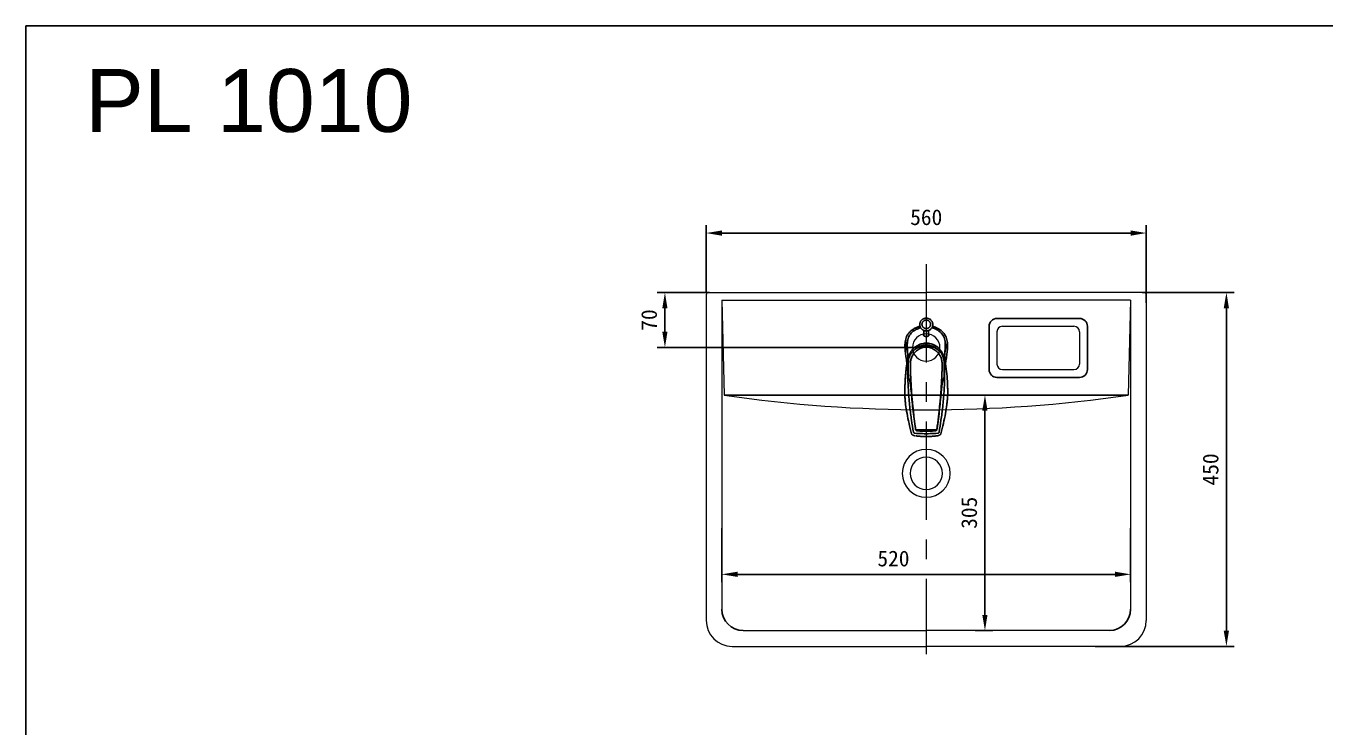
# Model space of a CAD drawing. Extents: x 3450 to 6550, y -27 to 2100.
# Drawn here: x 3450 to 5103, y 1209 to 2100 of the extents above; entities that cross this region are included whole.
import ezdxf

# ---------------------------------------------------------------- set-up
doc = ezdxf.new("R2010")
doc.units = 0
doc.header["$LTSCALE"] = 50
doc.header["$MEASUREMENT"] = 0
doc.linetypes.add('CENTER', pattern=[2, 1.25, -0.25, 0.25, -0.25])
doc.layers.get('0').update_dxf_attribs({"linetype": 'CONTINUOUS'})
doc.layers.get('DEFPOINTS').update_dxf_attribs({"linetype": 'CONTINUOUS'})
for name, color, linetype in [('3', 3, 'CONTINUOUS'), ('5', 5, 'CONTINUOUS'), ('7', 7, 'CONTINUOUS')]:
    doc.layers.add(name, color=color, linetype=linetype)
doc.styles.add('GHS', font='romans', dxfattribs={"bigfont": 'ghs'})
doc.dimstyles.get("Standard").update_dxf_attribs({"dimtxt": 2.5, "dimasz": 2, "dimexe": 2, "dimexo": 1, "dimgap": 1.5, "dimtad": 1, "dimdec": 0, "dimlfac": 10, "dimrnd": 0.5, "dimzin": 0, "dimdsep": 46, "dimtxsty": 'Standard', "dimcen": 0, "dimclrt": 2, "dimadec": 0, "dimazin": 0, "dimtfac": 1, "dimtdec": 0, "dimtmove": 0, "dimatfit": 3, "dimfxl": 0, "dimtolj": 1, "dimtzin": 0, "dimarcsym": 0})

# ---------------------------------------------------------------- blocks, each defined once
blk = doc.blocks.new('*D52')
at = {"color": 3, "lineweight": -2}
for p, q in [((4315.5, 1760.2), (4315.5, 1846.7)), ((4335.5, 1836.7), (4855.5, 1836.7)), ((4875.5, 1748.1), (4875.5, 1846.7))]:
    blk.add_line(p, q, dxfattribs=at)
at = {"color": 3}
for points in [[(4335.5, 1840), (4335.5, 1833.3), (4315.5, 1836.7)], [(4855.5, 1840), (4855.5, 1833.3), (4875.5, 1836.7)]]:
    blk.add_solid(points, dxfattribs=at)
at = {"layer": 'DEFPOINTS', "color": 0}
for p in [(4875.5, 1836.7), (4315.5, 1752.2), (4875.5, 1740.1)]:
    blk.add_point(p, dxfattribs=at)
at = {"color": 2, "insert": (4595.5, 1856.7), "char_height": 20, "attachment_point": 5}
blk.add_mtext('\\A1;560', dxfattribs=at)
blk = doc.blocks.new('*D53')
at = {"color": 3, "lineweight": -2}
for p, q in [((4870.3, 1761.1), (4987.4, 1761.1)), ((4977.4, 1741.1), (4977.4, 1331.1)), ((4810.6, 1311.1), (4987.4, 1311.1))]:
    blk.add_line(p, q, dxfattribs=at)
at = {"color": 3}
for points in [[(4974, 1741.1), (4980.7, 1741.1), (4977.4, 1761.1)], [(4974, 1331.1), (4980.7, 1331.1), (4977.4, 1311.1)]]:
    blk.add_solid(points, dxfattribs=at)
at = {"layer": 'DEFPOINTS', "color": 0}
for p in [(4862.3, 1761.1), (4802.6, 1311.1), (4977.4, 1311.1)]:
    blk.add_point(p, dxfattribs=at)
at = {"color": 2, "insert": (4957.4, 1536.1), "char_height": 20, "attachment_point": 5, "rotation": 90}
blk.add_mtext('\\A1;450', dxfattribs=at)
blk = doc.blocks.new('*D54')
at = {"color": 3, "lineweight": -2}
for p, q in [((4319.9, 1761.1), (4253, 1761.1)), ((4263, 1741.1), (4263, 1711.1)), ((4587.5, 1691.1), (4253, 1691.1))]:
    blk.add_line(p, q, dxfattribs=at)
at = {"color": 3}
for points in [[(4259.7, 1741.1), (4266.3, 1741.1), (4263, 1761.1)], [(4259.7, 1711.1), (4266.3, 1711.1), (4263, 1691.1)]]:
    blk.add_solid(points, dxfattribs=at)
at = {"layer": 'DEFPOINTS', "color": 0}
for p in [(4327.9, 1761.1), (4263, 1691.1), (4595.5, 1691.1)]:
    blk.add_point(p, dxfattribs=at)
at = {"color": 2, "insert": (4243, 1726.1), "char_height": 20, "attachment_point": 5, "rotation": 90}
blk.add_mtext('\\A1;70', dxfattribs=at)
blk = doc.blocks.new('*D55')
at = {"color": 3, "lineweight": -2}
for p, q in [((4675.9, 1630.7), (4680.2, 1630.7)), ((4670.2, 1610.7), (4670.2, 1351.2)), ((4657.9, 1331.2), (4680.2, 1331.2))]:
    blk.add_line(p, q, dxfattribs=at)
at = {"color": 3}
for points in [[(4666.8, 1610.7), (4673.5, 1610.7), (4670.2, 1630.7)], [(4666.8, 1351.2), (4673.5, 1351.2), (4670.2, 1331.2)]]:
    blk.add_solid(points, dxfattribs=at)
at = {"layer": 'DEFPOINTS', "color": 0}
for p in [(4667.9, 1630.7), (4649.9, 1331.2), (4670.2, 1331.2)]:
    blk.add_point(p, dxfattribs=at)
at = {"color": 2, "insert": (4650.2, 1481), "char_height": 20, "attachment_point": 5, "rotation": 90}
blk.add_mtext('\\A1;305', dxfattribs=at)
blk = doc.blocks.new('*D56')
at = {"color": 3, "lineweight": -2}
for p, q in [((4335.4, 1461.3), (4335.4, 1392.7)), ((4855.5, 1461.3), (4855.5, 1392.7)), ((4355.4, 1402.7), (4835.5, 1402.7))]:
    blk.add_line(p, q, dxfattribs=at)
at = {"color": 3}
for points in [[(4355.4, 1406.1), (4355.4, 1399.4), (4335.4, 1402.7)], [(4835.5, 1406.1), (4835.5, 1399.4), (4855.5, 1402.7)]]:
    blk.add_solid(points, dxfattribs=at)
at = {"layer": 'DEFPOINTS', "color": 0}
for p in [(4335.4, 1469.3), (4855.5, 1469.3), (4855.5, 1402.7)]:
    blk.add_point(p, dxfattribs=at)
at = {"color": 2, "insert": (4553.8, 1422.7), "char_height": 20, "attachment_point": 5}
blk.add_mtext('\\A1;520', dxfattribs=at)

msp = doc.modelspace()

# ---------------------------------------------------------------- linework, layer by layer
at = {"color": 1, "linetype": 'CENTER', "lineweight": 0, "ltscale": 2}
msp.add_line((4595.48757, 1797.196), (4595.48757, 1301.13921), dxfattribs=at)
at = {"color": 0, "linetype": 'Continuous', "lineweight": 0}
for p, q in [((4315.48757, 1758.13921), (4315.48757, 1344.13921)), ((4318.48757, 1761.13921), (4595.48757, 1761.13921)), ((4872.48757, 1761.13921), (4595.48757, 1761.13921)), ((4875.48757, 1758.13921), (4875.48757, 1344.13921)), ((4335.44035, 1751.13921), (4595.48757, 1751.13921)), ((4335.44035, 1751.13921), (4335.44035, 1358.23898)), ((4335.44035, 1751.13921), (4338.50632, 1630.68438)), ((4855.53478, 1751.13921), (4595.48757, 1751.13921)), ((4855.53478, 1751.13921), (4852.46881, 1630.68438)), ((4855.53478, 1751.13921), (4855.53478, 1358.23898)), ((4685.48757, 1711.13921), (4685.48757, 1670.13921)), ((4692.48757, 1718.13921), (4783.48757, 1718.13921)), ((4790.48757, 1711.13921), (4790.48757, 1670.13921)), ((4692.48757, 1663.13921), (4783.48757, 1663.13921)), ((4362.44035, 1331.23898), (4595.33985, 1331.23898)), ((4828.53478, 1331.23898), (4595.63528, 1331.23898)), ((4348.48757, 1311.13921), (4595.48757, 1311.13921)), ((4842.48757, 1311.13921), (4595.48757, 1311.13921))]:
    msp.add_line(p, q, dxfattribs=at)
at = {"color": 0}
msp.add_line((4852.62153, 1630.68438), (4338.3536, 1630.68438), dxfattribs=at)
at = {"color": 1, "linetype": 'CENTER', "lineweight": 0, "ltscale": 3}
msp.add_line((4595.48757, 1381.70117), (4595.48757, 1301.13921), dxfattribs=at)
at = {"color": 0, "linetype": 'Continuous', "lineweight": 0}
for centre, radius, start, end in [((4318.48757, 1758.13921), 3, 90, 180), ((4872.48757, 1758.13921), 3, 0, 90), ((4595.48757, 1691.13921), 17.5, 90, 270), ((4595.48757, 1691.13921), 17.5, 270, 90), ((4692.48757, 1711.13921), 7, 90, 180), ((4783.48757, 1711.13921), 7, 0, 90), ((4692.48757, 1670.13921), 7, 180, 270), ((4783.48757, 1670.13921), 7, 270, 0), ((4595.48757, 3388.9802), 1776.99805, 261.6800162, 278.3199838), ((4595.48757, 1531.1438), 30.5, 90, 270), ((4595.48757, 1531.1438), 30.5, 90, 270), ((4595.48757, 1531.1438), 30.5, 270, 90), ((4595.48757, 1531.1438), 30.5, 270, 90), ((4595.48757, 1531.1438), 20.5, 90, 270), ((4595.48757, 1531.1438), 20.5, 90, 270), ((4595.48757, 1531.1438), 20.5, 270, 90), ((4595.48757, 1531.1438), 20.5, 270, 90), ((4348.48757, 1344.13921), 33, 180, 270), ((4842.48757, 1344.13921), 33, 270, 0)]:
    msp.add_arc(centre, radius, start, end, dxfattribs=at)
at = {"color": 0}
for centre, start, end in [((4362.44035, 1358.23898), 180, 270), ((4828.53478, 1358.23898), 270, 0)]:
    msp.add_arc(centre, 27, start, end, dxfattribs=at)
at = {"layer": '3', "color": 0}
for points in [[(4685.48757, 1728.13921), (4682.86957, 1728.13921), (4680.2677, 1727.06147), (4676.5653, 1723.35907), (4675.48757, 1720.7572), (4675.48757, 1718.13921)], [(4800.48757, 1718.13921), (4800.48757, 1720.7572), (4799.40983, 1723.35907), (4795.70743, 1727.06147), (4793.10556, 1728.13921), (4790.48757, 1728.13921)], [(4675.48757, 1663.13921), (4675.48757, 1660.52121), (4676.5653, 1657.91934), (4680.2677, 1654.21694), (4682.86957, 1653.13921), (4685.48757, 1653.13921)], [(4790.48757, 1653.13921), (4793.10556, 1653.13921), (4795.70743, 1654.21694), (4799.40983, 1657.91934), (4800.48757, 1660.52121), (4800.48757, 1663.13921)]]:
    msp.add_open_spline(points, degree=3, knots=[0, 0, 0, 0, 0.5, 0.5, 1, 1, 1, 1], dxfattribs=at)
for points in [[(4685.48757, 1728.13921), (4720.48757, 1728.13921), (4755.48757, 1728.13921), (4790.48757, 1728.13921)], [(4675.48757, 1663.13921), (4675.48757, 1677.99347), (4675.48757, 1689.84774), (4675.48757, 1718.13921)], [(4800.48757, 1718.13921), (4800.48757, 1698.80587), (4800.48757, 1682.47254), (4800.48757, 1663.13921)], [(4790.48757, 1653.13921), (4755.48757, 1653.13921), (4720.48757, 1653.13921), (4685.48757, 1653.13921)]]:
    msp.add_open_spline(points, degree=3, dxfattribs=at)
at = {"layer": '5', "color": 212}
msp.add_lwpolyline([(3450.10676, 2100), (6550.10676, 2100), (6550.10676, -26.57065), (3450.10676, -26.57065)], close=True, dxfattribs=at)
at = {"layer": '7'}
for p, q in [((4592.51274, 1712.79537, 0.25303), (4592.51274, 1706.04726, 0.25303)), ((4598.51274, 1712.79536, 0.25303), (4598.51274, 1706.04695, 0.25303)), ((4592.51274, 1692.7615, 0.25303), (4592.51274, 1693.20381, 0.25303)), ((4598.51274, 1693.20381, 0.25303), (4598.51274, 1692.7615, 0.25303)), ((4571.72769, 1677.24612, 0.25303), (4571.72767, 1677.24602, 0.25303)), ((4571.74215, 1677.34571, 0.25303), (4571.74186, 1677.34375, 0.25303)), ((4619.28362, 1677.34375, 0.25303), (4619.28338, 1677.34534, 0.25303)), ((4619.29781, 1677.24602, 0.25303), (4619.29779, 1677.24612, 0.25303)), ((4574.50305, 1648.75837, 0.25303), (4574.50374, 1648.7563, 0.25303)), ((4616.52238, 1648.75841, 0.25303), (4616.52172, 1648.75645, 0.25303)), ((4614.68761, 1635.6801, 0.25303), (4614.69335, 1635.65033, 0.25303)), ((4614.69335, 1635.65033, 0.25303), (4614.69334, 1635.65014, 0.25303)), ((4581.8922, 1587.0023, 0.25303), (4581.88517, 1587.00475, 0.25303)), ((4609.29151, 1578.75014, 0.25303), (4609.2914, 1578.75013, 0.25303)), ((4609.91048, 1578.86698, 0.25303), (4609.91012, 1578.86689, 0.25303)), ((4613.02366, 1580.01794, 0.25303), (4613.02326, 1580.01775, 0.25303))]:
    msp.add_line(p, q, dxfattribs=at)
for start, end in [(106.74388504, 115.37448801), (65.38059127, 73.1537346), (160.03722293, 199.08055553), (341.3142067, 19.200866)]:
    msp.add_arc((4595.48757, 1692.51233, 0.25303), 25, start, end, dxfattribs=at)
for points in [[(4591.91315, 1713.05339, 0.25303), (4591.22617, 1713.42205, 0.25303), (4590.30626, 1714.06152, 0.25303), (4589.48334, 1714.8184, 0.25303), (4588.77274, 1715.67858, 0.25303), (4588.18769, 1716.62604, 0.25303), (4587.73909, 1717.64313, 0.25303), (4587.4353, 1718.71091, 0.25303), (4587.28197, 1719.80947, 0.25303), (4587.28197, 1720.91836, 0.25303), (4587.4353, 1722.01693, 0.25303), (4587.73909, 1723.0847, 0.25303), (4588.18769, 1724.10179, 0.25303), (4588.77274, 1725.04925, 0.25303), (4589.48334, 1725.90943, 0.25303), (4590.30626, 1726.66631, 0.25303), (4591.22617, 1727.30579, 0.25303), (4592.22593, 1727.81595, 0.25303), (4593.28692, 1728.1873, 0.25303), (4594.38936, 1728.41291, 0.25303), (4595.51274, 1728.48858, 0.25303)], [(4595.51274, 1715.23847, 0.25303), (4594.6572, 1715.30478, 0.25303), (4593.82272, 1715.50208, 0.25303), (4593.02986, 1715.8255, 0.25303), (4592.29814, 1716.26709, 0.25303), (4591.64557, 1716.81597, 0.25303), (4591.08822, 1717.45863, 0.25303), (4590.63982, 1718.17923, 0.25303), (4590.31141, 1718.96005, 0.25303), (4590.11107, 1719.78185, 0.25303), (4590.04374, 1720.62439, 0.25303), (4590.11107, 1721.46693, 0.25303), (4590.31141, 1722.28873, 0.25303), (4590.63982, 1723.06954, 0.25303), (4591.08822, 1723.79015, 0.25303), (4591.64557, 1724.43281, 0.25303), (4592.29814, 1724.98169, 0.25303), (4593.02986, 1725.42328, 0.25303), (4593.82272, 1725.7467, 0.25303), (4594.6572, 1725.944, 0.25303), (4595.51274, 1726.01031, 0.25303)], [(4599.11233, 1713.05339, 0.25303), (4599.79931, 1713.42205, 0.25303), (4600.71922, 1714.06152, 0.25303), (4601.54214, 1714.8184, 0.25303), (4602.25274, 1715.67858, 0.25303), (4602.83779, 1716.62604, 0.25303), (4603.28639, 1717.64313, 0.25303), (4603.59018, 1718.71091, 0.25303), (4603.74351, 1719.80947, 0.25303), (4603.74351, 1720.91836, 0.25303), (4603.59018, 1722.01693, 0.25303), (4603.28639, 1723.0847, 0.25303), (4602.83779, 1724.10179, 0.25303), (4602.25274, 1725.04925, 0.25303), (4601.54214, 1725.90943, 0.25303), (4600.71922, 1726.66631, 0.25303), (4599.79931, 1727.30579, 0.25303), (4598.79955, 1727.81595, 0.25303), (4597.73856, 1728.1873, 0.25303), (4596.63611, 1728.41291, 0.25303), (4595.51274, 1728.48858, 0.25303)], [(4595.51274, 1715.20795, 0.25303), (4596.37313, 1715.27463, 0.25303), (4597.21233, 1715.47305, 0.25303), (4598.00969, 1715.7983, 0.25303), (4598.74556, 1716.2424, 0.25303), (4599.40183, 1716.79439, 0.25303), (4599.96233, 1717.44068, 0.25303), (4600.41328, 1718.16538, 0.25303), (4600.74355, 1718.95062, 0.25303), (4600.94503, 1719.77707, 0.25303), (4601.01274, 1720.62439, 0.25303), (4600.94503, 1721.47171, 0.25303), (4600.74355, 1722.29816, 0.25303), (4600.41328, 1723.0834, 0.25303), (4599.96233, 1723.80809, 0.25303), (4599.40183, 1724.45439, 0.25303), (4598.74556, 1725.00638, 0.25303), (4598.00969, 1725.45048, 0.25303), (4597.21233, 1725.77573, 0.25303), (4596.37313, 1725.97415, 0.25303), (4595.51274, 1726.04083, 0.25303)], [(4571.3745, 1694.92142, 0.25303), (4571.63612, 1698.96916, 0.25303), (4572.35799, 1702.50783, 0.25303), (4573.59638, 1705.64621, 0.25303), (4575.27614, 1708.28515, 0.25303), (4577.53616, 1710.69586, 0.25303), (4580.44774, 1712.89045, 0.25303), (4583.76082, 1714.66897, 0.25303), (4587.3093, 1715.98238, 0.25303), (4588.38325, 1716.27942, 0.25303)], [(4595.51274, 1712.22892, 0.25303), (4594.83347, 1712.25717, 0.25303), (4594.14378, 1712.34415, 0.25303), (4593.43458, 1712.4964, 0.25303), (4592.69161, 1712.72734, 0.25303), (4591.91315, 1713.05339, 0.25303)], [(4592.11276, 1706.90395, 0.25303), (4592.1189, 1707.01732, 0.25303), (4592.16561, 1707.23634, 0.25303), (4592.25981, 1707.45762, 0.25303), (4592.40341, 1707.67842, 0.25303), (4592.51241, 1707.80757, 0.25303)], [(4595.51274, 1705.13953, 0.25303), (4595.01875, 1705.15691, 0.25303), (4594.57645, 1705.20337, 0.25303), (4594.17886, 1705.27254, 0.25303), (4593.82014, 1705.36076, 0.25303), (4593.50061, 1705.46429, 0.25303), (4593.21101, 1705.58392, 0.25303), (4592.95078, 1705.71933, 0.25303), (4592.72265, 1705.869, 0.25303), (4592.52777, 1706.03223, 0.25303), (4592.36752, 1706.20854, 0.25303), (4592.24422, 1706.3968, 0.25303), (4592.16022, 1706.59551, 0.25303), (4592.11776, 1706.80299, 0.25303), (4592.11276, 1706.90395, 0.25303)], [(4595.51274, 1712.23925, 0.25303), (4596.63611, 1712.31493, 0.25303), (4597.73856, 1712.54054, 0.25303), (4598.79955, 1712.91188, 0.25303), (4599.11233, 1713.05339, 0.25303)], [(4599.11233, 1713.05339, 0.25303), (4598.33054, 1712.72613, 0.25303), (4597.57998, 1712.49356, 0.25303), (4596.86792, 1712.34183, 0.25303), (4596.18162, 1712.25631, 0.25303), (4595.51274, 1712.22892, 0.25303)], [(4598.91273, 1706.90403, 0.25303), (4598.91222, 1706.8717, 0.25303), (4598.87384, 1706.62438, 0.25303), (4598.77839, 1706.39147, 0.25303), (4598.6318, 1706.17592, 0.25303), (4598.44103, 1705.9803, 0.25303), (4598.21243, 1705.80542, 0.25303), (4597.94782, 1705.64942, 0.25303), (4597.644, 1705.51014, 0.25303), (4597.29945, 1705.38857, 0.25303), (4596.91619, 1705.2876, 0.25303), (4596.49098, 1705.20938, 0.25303), (4596.02095, 1705.15794, 0.25303), (4595.51274, 1705.13953, 0.25303)], [(4598.51306, 1707.80759, 0.25303), (4598.64017, 1707.65449, 0.25303), (4598.79768, 1707.39402, 0.25303), (4598.88824, 1707.13011, 0.25303), (4598.91273, 1706.90403, 0.25303)], [(4619.65098, 1694.92142, 0.25303), (4619.39986, 1698.87114, 0.25303), (4618.71891, 1702.32669, 0.25303), (4617.55067, 1705.40199, 0.25303), (4615.94802, 1708.02199, 0.25303), (4613.78957, 1710.42071, 0.25303), (4610.95298, 1712.64744, 0.25303), (4607.62048, 1714.50437, 0.25303), (4604.02353, 1715.89093, 0.25303), (4602.64517, 1716.28333, 0.25303)], [(4571.3745, 1694.92142, 0.25303), (4571.39063, 1692.94922, 0.25303), (4571.44758, 1691.47666, 0.25303)], [(4571.44758, 1691.47666, 0.25303), (4571.59055, 1688.7639, 0.25303), (4571.80154, 1685.30288, 0.25303), (4572.07555, 1681.47496, 0.25303), (4572.15987, 1679.74349, 0.25303)], [(4572.39874, 1674.47065, 0.25303), (4572.41266, 1674.7671, 0.25303), (4572.43081, 1675.09839, 0.25303), (4572.45622, 1675.46623, 0.25303), (4572.4914, 1675.86553, 0.25303), (4572.53788, 1676.29408, 0.25303), (4572.59746, 1676.75451, 0.25303), (4572.6724, 1677.24939, 0.25303), (4572.76577, 1677.78245, 0.25303), (4572.88213, 1678.35941, 0.25303), (4573.02733, 1678.98707, 0.25303), (4573.20756, 1679.66873, 0.25303), (4573.42674, 1680.39707, 0.25303), (4573.68662, 1681.16097, 0.25303), (4573.98758, 1681.94962, 0.25303), (4574.32842, 1682.75242, 0.25303), (4574.70719, 1683.56042, 0.25303), (4575.11487, 1684.35321, 0.25303), (4575.52917, 1685.0935, 0.25303), (4575.92116, 1685.74412, 0.25303), (4576.27599, 1686.29826, 0.25303), (4576.59783, 1686.77767, 0.25303), (4576.90116, 1687.21053, 0.25303)], [(4573.1296, 1676.03652, 0.25303), (4573.92787, 1678.91853, 0.25303), (4575.13849, 1681.63492, 0.25303), (4576.73292, 1684.1617, 0.25303), (4578.68851, 1686.45976, 0.25303), (4580.99863, 1688.49542, 0.25303), (4583.62859, 1690.22682, 0.25303), (4586.51386, 1691.61789, 0.25303), (4589.51039, 1692.6132, 0.25303), (4592.51274, 1693.20381, 0.25303)], [(4575.38573, 1672.10115, 0.25303), (4575.57586, 1673.70382, 0.25303), (4575.99942, 1675.76279, 0.25303), (4576.70546, 1678.00975, 0.25303), (4577.67521, 1680.21901, 0.25303), (4578.89128, 1682.31449, 0.25303), (4580.3703, 1684.29291, 0.25303), (4582.1496, 1686.14931, 0.25303), (4584.32601, 1687.90431, 0.25303), (4587.02919, 1689.5193, 0.25303), (4589.95498, 1690.71052, 0.25303), (4592.75186, 1691.37559, 0.25303), (4595.50082, 1691.59545, 0.25303), (4598.25011, 1691.37929, 0.25303), (4601.04773, 1690.71776, 0.25303), (4603.97681, 1689.52903, 0.25303), (4606.68598, 1687.91379, 0.25303), (4608.86939, 1686.1553, 0.25303), (4610.65399, 1684.2943, 0.25303), (4612.13675, 1682.31061, 0.25303), (4613.35522, 1680.20926, 0.25303), (4614.32613, 1677.99341, 0.25303), (4615.03137, 1675.74201, 0.25303), (4615.4524, 1673.68598, 0.25303), (4615.63975, 1672.10115, 0.25303)], [(4576.90206, 1687.20992, 0.25303), (4579.12081, 1689.83541, 0.25303), (4581.73535, 1692.08687, 0.25303), (4584.62487, 1693.88914, 0.25303), (4587.6092, 1695.19877, 0.25303), (4590.48742, 1696.02868, 0.25303), (4593.14761, 1696.46419, 0.25303), (4595.51274, 1696.59665, 0.25303)], [(4578.95303, 1686.71704, 0.25303), (4580.44513, 1688.34879, 0.25303), (4582.97305, 1690.47149, 0.25303), (4585.81132, 1692.18101, 0.25303), (4588.89859, 1693.43808, 0.25303), (4592.17207, 1694.20975, 0.25303), (4595.51274, 1694.46719, 0.25303)], [(4598.51274, 1692.7615, 0.25303), (4598.41057, 1692.60224, 0.25303), (4598.1111, 1692.48115, 0.25303), (4597.63506, 1692.39868, 0.25303), (4597.01438, 1692.34918, 0.25303), (4596.29045, 1692.32441, 0.25303), (4595.51252, 1692.31716, 0.25303), (4594.73452, 1692.32442, 0.25303), (4594.01056, 1692.34921, 0.25303), (4593.38997, 1692.39873, 0.25303), (4592.9141, 1692.48122, 0.25303), (4592.6148, 1692.60232, 0.25303), (4592.51274, 1692.7615, 0.25303)], [(4595.51274, 1696.59665, 0.25303), (4597.80582, 1696.47175, 0.25303), (4600.2632, 1696.08796, 0.25303), (4602.94667, 1695.36129, 0.25303), (4605.87573, 1694.1563, 0.25303), (4608.88213, 1692.37911, 0.25303), (4611.7111, 1690.0282, 0.25303), (4614.12337, 1687.21003, 0.25303)], [(4595.51274, 1694.46719, 0.25303), (4598.84526, 1694.21101, 0.25303), (4602.12097, 1693.43997, 0.25303), (4605.21039, 1692.1829, 0.25303), (4608.05006, 1690.47318, 0.25303), (4610.57867, 1688.35044, 0.25303), (4612.07275, 1686.71667, 0.25303)], [(4598.51274, 1693.20381, 0.25303), (4601.52002, 1692.61191, 0.25303), (4604.52087, 1691.61415, 0.25303), (4607.40769, 1690.2207, 0.25303), (4610.03684, 1688.4878, 0.25303), (4612.34506, 1686.45152, 0.25303), (4614.29777, 1684.15462, 0.25303), (4615.88937, 1681.63047, 0.25303), (4617.0981, 1678.91717, 0.25303), (4617.89588, 1676.03652, 0.25303)], [(4614.12425, 1687.21063, 0.25303), (4614.42194, 1686.78598, 0.25303), (4614.74131, 1686.31069, 0.25303), (4615.08818, 1685.76998, 0.25303), (4615.46176, 1685.15265, 0.25303), (4615.85136, 1684.46278, 0.25303), (4616.23928, 1683.71973, 0.25303), (4616.6098, 1682.94558, 0.25303), (4616.95311, 1682.15723, 0.25303), (4617.2638, 1681.36606, 0.25303), (4617.53774, 1680.5848, 0.25303), (4617.77271, 1679.82679, 0.25303), (4617.96842, 1679.10601, 0.25303), (4618.12692, 1678.4349, 0.25303), (4618.25296, 1677.81822, 0.25303), (4618.35194, 1677.25638, 0.25303), (4618.42909, 1676.74683, 0.25303), (4618.48905, 1676.28186, 0.25303), (4618.5352, 1675.85407, 0.25303), (4618.56998, 1675.45698, 0.25303), (4618.59507, 1675.09166, 0.25303), (4618.613, 1674.76348, 0.25303), (4618.62674, 1674.47065, 0.25303)], [(4618.86242, 1680.36598, 0.25303), (4618.94993, 1681.47496, 0.25303), (4619.22394, 1685.30288, 0.25303), (4619.43493, 1688.7639, 0.25303), (4619.5779, 1691.47666, 0.25303)], [(4619.5779, 1691.47666, 0.25303), (4619.63485, 1692.94922, 0.25303), (4619.65098, 1694.92142, 0.25303)], [(4571.7173, 1677.17454, 0.25303), (4569.99353, 1663.91988, 0.25303), (4568.83063, 1651.21238, 0.25303), (4568.28031, 1639.932, 0.25303)], [(4568.32431, 1640.38319, 0.25303), (4568.3617, 1641.63401, 0.25303), (4568.43638, 1643.64476, 0.25303), (4568.53643, 1645.8336, 0.25303), (4568.66707, 1648.22992, 0.25303), (4568.83439, 1650.85928, 0.25303), (4569.044, 1653.72762, 0.25303), (4569.30227, 1656.83265, 0.25303), (4569.61119, 1660.1225, 0.25303), (4569.96256, 1663.47797, 0.25303), (4570.34217, 1666.78055, 0.25303), (4570.73098, 1669.91508, 0.25303), (4571.1067, 1672.76808, 0.25303), (4571.44546, 1675.22685, 0.25303), (4571.72252, 1677.17381, 0.25303)], [(4571.72767, 1677.24602, 0.25303), (4571.7173, 1677.17454, 0.25303)], [(4571.72252, 1677.17381, 0.25303), (4571.72958, 1677.22278, 0.25303), (4571.73664, 1677.27166, 0.25303)], [(4571.72298, 1677.19591, 0.25303), (4571.72252, 1677.17381, 0.25303)], [(4571.72767, 1677.24602, 0.25303), (4571.7268, 1677.23975, 0.25303), (4571.72298, 1677.19591, 0.25303)], [(4571.74187, 1677.34374, 0.25303), (4571.72994, 1677.26161, 0.25303), (4571.72769, 1677.24612, 0.25303)], [(4571.73663, 1677.27166, 0.25303), (4571.77911, 1677.56417, 0.25303)], [(4571.74186, 1677.34375, 0.25303), (4571.74093, 1677.33706, 0.25303), (4571.73663, 1677.27166, 0.25303)], [(4571.74024, 1677.24816, 0.25303), (4571.73664, 1677.27166, 0.25303)], [(4579.15965, 1583.54156, 0.25303), (4576.74595, 1598.83014, 0.25303), (4574.58986, 1615.91057, 0.25303), (4572.92178, 1635.05691, 0.25303), (4572.10721, 1656.00976, 0.25303), (4572.39874, 1674.47065, 0.25303)], [(4572.80687, 1653.4176, 0.25303), (4572.76006, 1655.15595, 0.25303), (4572.72082, 1656.85844, 0.25303), (4572.68909, 1658.51607, 0.25303), (4572.6647, 1660.12097, 0.25303), (4572.64725, 1661.67763, 0.25303), (4572.63637, 1663.21344, 0.25303), (4572.63217, 1664.75586, 0.25303), (4572.63531, 1666.30863, 0.25303), (4572.64665, 1667.86766, 0.25303), (4572.66742, 1669.43541, 0.25303), (4572.69952, 1671.01263, 0.25303), (4572.74638, 1672.60705, 0.25303)], [(4572.74638, 1672.60705, 0.25303), (4572.78164, 1673.03103, 0.25303), (4572.81836, 1673.44957, 0.25303), (4572.85498, 1673.84395, 0.25303), (4572.88978, 1674.19778, 0.25303), (4572.92155, 1674.50276, 0.25303), (4572.95132, 1674.77277, 0.25303), (4572.98091, 1675.02568, 0.25303), (4573.01236, 1675.27705, 0.25303), (4573.04688, 1675.53118, 0.25303), (4573.08519, 1675.78463, 0.25303), (4573.1296, 1676.03652, 0.25303)], [(4581.92144, 1587.81386, 0.25303), (4580.92289, 1594.99536, 0.25303), (4580.10139, 1601.44639, 0.25303), (4579.41082, 1607.33, 0.25303), (4578.82329, 1612.73756, 0.25303), (4578.32638, 1617.66104, 0.25303), (4577.90293, 1622.16289, 0.25303), (4577.54061, 1626.28471, 0.25303), (4577.22914, 1630.06781, 0.25303), (4576.96111, 1633.5372, 0.25303), (4576.73014, 1636.71782, 0.25303), (4576.53099, 1639.63158, 0.25303), (4576.35897, 1642.30259, 0.25303), (4576.21017, 1644.75271, 0.25303), (4576.08133, 1647.00113, 0.25303), (4575.96964, 1649.06627, 0.25303), (4575.87267, 1650.96622, 0.25303), (4575.78832, 1652.71837, 0.25303), (4575.7148, 1654.33884, 0.25303), (4575.65059, 1655.84306, 0.25303), (4575.59438, 1657.24589, 0.25303), (4575.54555, 1658.54749, 0.25303), (4575.50355, 1659.74738, 0.25303), (4575.46749, 1660.85522, 0.25303), (4575.43667, 1661.87856, 0.25303), (4575.4105, 1662.82335, 0.25303), (4575.38889, 1663.67686, 0.25303), (4575.37115, 1664.44819, 0.25303), (4575.35665, 1665.14944, 0.25303), (4575.34483, 1665.79226, 0.25303), (4575.33525, 1666.3881, 0.25303), (4575.32759, 1666.94835, 0.25303), (4575.32159, 1667.48465, 0.25303), (4575.31731, 1667.9883, 0.25303), (4575.31466, 1668.45057, 0.25303), (4575.31349, 1668.86346, 0.25303), (4575.3135, 1669.22868, 0.25303), (4575.31445, 1669.55205, 0.25303), (4575.31614, 1669.83856, 0.25303), (4575.31839, 1670.09258, 0.25303), (4575.32106, 1670.31829, 0.25303), (4575.32406, 1670.51985, 0.25303), (4575.32732, 1670.70152, 0.25303), (4575.33083, 1670.86763, 0.25303), (4575.33462, 1671.02261, 0.25303), (4575.33879, 1671.17093, 0.25303), (4575.3435, 1671.31728, 0.25303), (4575.34894, 1671.46456, 0.25303), (4575.35518, 1671.61082, 0.25303), (4575.36219, 1671.75225, 0.25303), (4575.36985, 1671.88444, 0.25303), (4575.37788, 1672.00259, 0.25303), (4575.38573, 1672.10115, 0.25303)], [(4615.63975, 1672.10115, 0.25303), (4615.64769, 1672.00129, 0.25303), (4615.65579, 1671.88195, 0.25303), (4615.66347, 1671.74881, 0.25303), (4615.67048, 1671.60685, 0.25303), (4615.6767, 1671.46057, 0.25303), (4615.6821, 1671.31391, 0.25303), (4615.68675, 1671.16884, 0.25303), (4615.69086, 1671.02238, 0.25303), (4615.6946, 1670.8698, 0.25303), (4615.69806, 1670.7066, 0.25303), (4615.70128, 1670.52829, 0.25303), (4615.70425, 1670.33052, 0.25303), (4615.70692, 1670.10898, 0.25303), (4615.70918, 1669.85947, 0.25303), (4615.71091, 1669.57779, 0.25303), (4615.71193, 1669.25956, 0.25303), (4615.71204, 1668.89987, 0.25303), (4615.71099, 1668.49291, 0.25303), (4615.7085, 1668.03599, 0.25303), (4615.7044, 1667.53778, 0.25303), (4615.69859, 1667.00524, 0.25303), (4615.69113, 1666.4495, 0.25303), (4615.6818, 1665.85924, 0.25303), (4615.67026, 1665.22291, 0.25303), (4615.65608, 1664.52892, 0.25303), (4615.63872, 1663.76549, 0.25303), (4615.61754, 1662.9204, 0.25303), (4615.59181, 1661.98309, 0.25303), (4615.56142, 1660.9654, 0.25303), (4615.52583, 1659.8633, 0.25303), (4615.48431, 1658.66878, 0.25303), (4615.43601, 1657.37292, 0.25303), (4615.38029, 1655.97413, 0.25303), (4615.31661, 1654.47405, 0.25303), (4615.24365, 1652.85767, 0.25303), (4615.15988, 1651.10927, 0.25303), (4615.0635, 1649.21243, 0.25303), (4614.95239, 1647.14945, 0.25303), (4614.82409, 1644.90188, 0.25303), (4614.67576, 1642.45091, 0.25303), (4614.50411, 1639.77699, 0.25303), (4614.30519, 1636.85794, 0.25303), (4614.07423, 1633.66911, 0.25303), (4613.80589, 1630.18785, 0.25303), (4613.49372, 1626.38896, 0.25303), (4613.13016, 1622.24672, 0.25303), (4612.70484, 1617.72001, 0.25303), (4612.20545, 1612.76875, 0.25303), (4611.61502, 1607.33314, 0.25303), (4610.9219, 1601.42842, 0.25303), (4610.09963, 1594.97307, 0.25303), (4609.10404, 1587.81386, 0.25303)], [(4618.62674, 1674.47065, 0.25303), (4618.91814, 1655.99829, 0.25303), (4618.10275, 1635.0423, 0.25303), (4616.43454, 1615.90066, 0.25303), (4614.27904, 1598.82674, 0.25303), (4611.86582, 1583.54156, 0.25303)], [(4617.89588, 1676.03652, 0.25303), (4617.93744, 1675.80219, 0.25303), (4617.97339, 1675.56746, 0.25303), (4618.00596, 1675.33165, 0.25303), (4618.0359, 1675.09681, 0.25303), (4618.06396, 1674.86171, 0.25303), (4618.0915, 1674.61732, 0.25303), (4618.11981, 1674.35243, 0.25303), (4618.15001, 1674.0547, 0.25303), (4618.18209, 1673.72155, 0.25303), (4618.215, 1673.36164, 0.25303), (4618.24766, 1672.98615, 0.25303), (4618.2791, 1672.60705, 0.25303)], [(4618.2791, 1672.60705, 0.25303), (4618.32652, 1670.98946, 0.25303), (4618.35893, 1669.38235, 0.25303), (4618.37964, 1667.78605, 0.25303), (4618.39061, 1666.20749, 0.25303), (4618.39324, 1664.64737, 0.25303), (4618.38853, 1663.09968, 0.25303), (4618.37706, 1661.55319, 0.25303), (4618.35904, 1659.99037, 0.25303), (4618.33433, 1658.39689, 0.25303), (4618.30277, 1656.76921, 0.25303), (4618.26424, 1655.10876, 0.25303), (4618.21861, 1653.4176, 0.25303)], [(4618.82714, 1679.93165, 0.25303), (4618.84359, 1680.13326, 0.25303)], [(4618.84359, 1680.13326, 0.25303), (4618.86242, 1680.36598, 0.25303)], [(4619.25559, 1677.50108, 0.25303), (4619.22083, 1677.73751, 0.25303)], [(4619.28885, 1677.27166, 0.25303), (4619.25559, 1677.50108, 0.25303)], [(4619.29779, 1677.24612, 0.25303), (4619.29555, 1677.2616, 0.25303), (4619.28361, 1677.34374, 0.25303)], [(4619.28885, 1677.27166, 0.25303), (4619.28454, 1677.33706, 0.25303), (4619.28362, 1677.34375, 0.25303)], [(4619.28884, 1677.27166, 0.25303), (4619.28522, 1677.24806, 0.25303)], [(4619.30296, 1677.17381, 0.25303), (4619.2959, 1677.22278, 0.25303), (4619.28884, 1677.27166, 0.25303)], [(4619.30296, 1677.17381, 0.25303), (4619.29868, 1677.23975, 0.25303), (4619.29781, 1677.24602, 0.25303)], [(4619.30818, 1677.17454, 0.25303), (4619.29781, 1677.24602, 0.25303)], [(4622.74515, 1639.93273, 0.25303), (4622.19481, 1651.21288, 0.25303), (4621.03192, 1663.92014, 0.25303), (4619.30818, 1677.17454, 0.25303)], [(4572.92923, 1652.8744, 0.25303), (4572.90109, 1652.94322, 0.25303), (4572.80687, 1653.4176, 0.25303)], [(4572.92923, 1652.8744, 0.25303), (4573.45364, 1651.62284, 0.25303), (4573.99721, 1650.20283, 0.25303), (4574.35237, 1649.2024, 0.25303)], [(4616.67104, 1649.19638, 0.25303), (4617.02629, 1650.19741, 0.25303), (4617.57, 1651.61826, 0.25303), (4618.09625, 1652.87441, 0.25303)], [(4618.21861, 1653.4176, 0.25303), (4618.12439, 1652.94322, 0.25303), (4618.09626, 1652.8744, 0.25303)], [(4568.27674, 1639.78524, 0.25303), (4568.22084, 1634.31468, 0.25303), (4568.3505, 1628.91071, 0.25303), (4568.71817, 1623.64565, 0.25303), (4569.28961, 1618.6429, 0.25303)], [(4574.35237, 1649.2024, 0.25303), (4574.37174, 1649.14602, 0.25303)], [(4574.37174, 1649.14602, 0.25303), (4574.50311, 1648.75839, 0.25303)], [(4574.50381, 1648.75632, 0.25303), (4574.68205, 1648.13396, 0.25303), (4574.93421, 1646.99104, 0.25303), (4575.21659, 1645.3868, 0.25303), (4575.51308, 1643.34927, 0.25303), (4575.80955, 1640.94102, 0.25303), (4576.09313, 1638.25592, 0.25303), (4576.32964, 1635.67938, 0.25303)], [(4614.69584, 1635.67938, 0.25303), (4614.92985, 1638.23044, 0.25303), (4615.21303, 1640.91554, 0.25303), (4615.50937, 1643.32654, 0.25303), (4615.80595, 1645.36836, 0.25303), (4616.08858, 1646.97734, 0.25303), (4616.34113, 1648.12486, 0.25303), (4616.52172, 1648.75645, 0.25303)], [(4616.52238, 1648.75841, 0.25303), (4616.65374, 1649.14603, 0.25303)], [(4616.65374, 1649.14603, 0.25303), (4616.67104, 1649.19638, 0.25303)], [(4621.73587, 1618.64291, 0.25303), (4622.30734, 1623.64591, 0.25303), (4622.675, 1628.91115, 0.25303), (4622.80464, 1634.31525, 0.25303), (4622.74873, 1639.78597, 0.25303)], [(4622.71282, 1639.93185, 0.25303), (4622.70117, 1640.38301, 0.25303)], [(4622.71639, 1639.7853, 0.25303), (4622.71282, 1639.93185, 0.25303)], [(4622.71639, 1639.7853, 0.25303), (4622.74216, 1639.93259, 0.25303)], [(4622.74873, 1639.78597, 0.25303), (4622.74512, 1639.93268, 0.25303)], [(4576.33203, 1635.65012, 0.25303), (4577.30407, 1624.97343, 0.25303), (4578.52698, 1613.11023, 0.25303), (4580.03791, 1600.36027, 0.25303), (4581.76785, 1587.79144, 0.25303)], [(4609.25763, 1587.79144, 0.25303), (4610.98488, 1600.33915, 0.25303), (4612.49617, 1613.08912, 0.25303), (4613.71938, 1624.95241, 0.25303), (4614.69345, 1635.65013, 0.25303)], [(4614.6851, 1635.65085, 0.25303), (4614.68761, 1635.6801, 0.25303)], [(4614.69335, 1635.65033, 0.25303), (4614.69584, 1635.67938, 0.25303)], [(4569.29549, 1618.5977, 0.25303), (4571.06102, 1607.34161, 0.25303), (4573.63253, 1594.65614, 0.25303), (4576.87452, 1581.43569, 0.25303)], [(4614.15096, 1581.43569, 0.25303), (4617.39295, 1594.65614, 0.25303), (4619.96446, 1607.34162, 0.25303), (4621.72999, 1618.59771, 0.25303)], [(4581.76785, 1587.79144, 0.25303), (4581.88517, 1587.00475, 0.25303)], [(4581.88522, 1587.00476, 0.25303), (4581.94804, 1586.71967, 0.25303), (4582.17304, 1586.21136, 0.25303), (4582.51828, 1585.785, 0.25303), (4582.95676, 1585.46961, 0.25303), (4583.45263, 1585.28569, 0.25303)], [(4583.793, 1586.26222, 0.25303), (4583.37991, 1586.31785, 0.25303), (4582.97236, 1586.4623, 0.25303), (4582.5966, 1586.69797, 0.25303), (4582.28206, 1587.01555, 0.25303), (4582.05219, 1587.39585, 0.25303), (4581.92144, 1587.81386, 0.25303)], [(4609.10404, 1587.81386, 0.25303), (4608.97329, 1587.39585, 0.25303), (4608.74341, 1587.01555, 0.25303), (4608.42887, 1586.69797, 0.25303), (4608.05312, 1586.4623, 0.25303), (4607.64557, 1586.31785, 0.25303), (4607.23248, 1586.26222, 0.25303)], [(4607.54622, 1585.27992, 0.25303), (4608.04465, 1585.45701, 0.25303), (4608.48781, 1585.7669, 0.25303), (4608.83908, 1586.18977, 0.25303), (4609.07055, 1586.69669, 0.25303), (4609.14026, 1587.00475, 0.25303)], [(4576.87452, 1581.43569, 0.25303), (4576.89961, 1581.3414, 0.25303)], [(4576.89961, 1581.34144, 0.25303), (4576.90306, 1581.32865, 0.25303), (4577.0179, 1581.01373, 0.25303)], [(4577.0179, 1581.01373, 0.25303), (4577.09103, 1580.87054, 0.25303), (4577.35665, 1580.50127, 0.25303), (4577.66752, 1580.22042, 0.25303), (4577.99502, 1580.02131, 0.25303), (4578.00228, 1580.01772, 0.25303)], [(4578.00223, 1580.01774, 0.25303), (4578.19326, 1579.92565, 0.25303)], [(4578.19326, 1579.92565, 0.25303), (4578.58009, 1579.74989, 0.25303)], [(4578.58009, 1579.74989, 0.25303), (4578.59862, 1579.74181, 0.25303)], [(4578.59862, 1579.74181, 0.25303), (4578.97298, 1579.58469, 0.25303)], [(4578.97298, 1579.58469, 0.25303), (4580.17732, 1579.14814, 0.25303), (4581.11539, 1578.86687, 0.25303)], [(4579.15949, 1583.54165, 0.25303), (4579.40018, 1583.01084, 0.25303), (4579.78212, 1582.56427, 0.25303), (4580.27225, 1582.24058, 0.25303), (4580.82821, 1582.06775, 0.25303)], [(4610.19724, 1582.0678, 0.25303), (4600.39715, 1581.59605, 0.25303), (4590.62557, 1581.59611, 0.25303), (4580.82824, 1582.0678, 0.25303)], [(4581.77507, 1578.74526, 0.25303), (4586.30307, 1578.29777, 0.25303), (4591.16344, 1578.01443, 0.25303), (4595.51274, 1577.93295, 0.25303)], [(4583.45263, 1585.28569, 0.25303), (4591.46272, 1584.70077, 0.25303), (4599.5423, 1584.70003, 0.25303), (4607.27962, 1585.24163, 0.25303)], [(4607.23248, 1586.26216, 0.25303), (4599.40805, 1586.34192, 0.25303), (4591.61746, 1586.34192, 0.25303), (4583.793, 1586.26216, 0.25303)], [(4595.51274, 1577.93295, 0.25303), (4599.89628, 1578.01572, 0.25303), (4604.75648, 1578.30047, 0.25303), (4609.25043, 1578.74527, 0.25303)], [(4607.27962, 1585.24163, 0.25303), (4607.35054, 1585.24909, 0.25303)], [(4607.35055, 1585.24915, 0.25303), (4607.37366, 1585.25174, 0.25303)], [(4607.37366, 1585.25174, 0.25303), (4607.54622, 1585.27992, 0.25303)], [(4609.25043, 1578.74527, 0.25303), (4609.29151, 1578.75014, 0.25303)], [(4609.29141, 1578.75009, 0.25303), (4609.39522, 1578.76348, 0.25303)], [(4609.39522, 1578.76348, 0.25303), (4609.52133, 1578.7827, 0.25303), (4609.64227, 1578.80442, 0.25303)], [(4609.64227, 1578.80442, 0.25303), (4609.75824, 1578.82878, 0.25303)], [(4609.75824, 1578.82878, 0.25303), (4609.86807, 1578.85557, 0.25303)], [(4609.86807, 1578.85557, 0.25303), (4609.91047, 1578.86699, 0.25303)], [(4609.91012, 1578.86688, 0.25303), (4610.86957, 1579.1551, 0.25303), (4612.07162, 1579.59244, 0.25303)], [(4611.86599, 1583.54165, 0.25303), (4611.6253, 1583.01084, 0.25303), (4611.24336, 1582.56427, 0.25303), (4610.75323, 1582.24058, 0.25303), (4610.19727, 1582.06775, 0.25303)], [(4612.07162, 1579.59244, 0.25303), (4612.46374, 1579.75792, 0.25303)], [(4612.46374, 1579.75792, 0.25303), (4612.49253, 1579.77058, 0.25303)], [(4612.49253, 1579.77058, 0.25303), (4613.02326, 1580.01774, 0.25303)], [(4613.02366, 1580.01794, 0.25303), (4613.05365, 1580.03297, 0.25303), (4613.37785, 1580.23524, 0.25303), (4613.68259, 1580.51665, 0.25303), (4613.94162, 1580.8834, 0.25303), (4614.01278, 1581.02507, 0.25303)], [(4614.01278, 1581.02507, 0.25303), (4614.12442, 1581.33602, 0.25303), (4614.12586, 1581.3414, 0.25303)], [(4614.12587, 1581.3414, 0.25303), (4614.15096, 1581.43569, 0.25303)]]:
    msp.add_spline(points, degree=3, dxfattribs=at)
for points, knots in [([(4587.56468, 1718.18604, 0.25303), (4585.50739, 1717.64496, 0.25303), (4582.39359, 1716.48835, 0.25303), (4578.51554, 1714.26327, 0.25303), (4575.71527, 1712.1342, 0.25303), (4573.26066, 1709.61247, 0.25303), (4571.26897, 1706.70816, 0.25303), (4569.81918, 1703.49709, 0.25303), (4568.91491, 1700.09525, 0.25303), (4568.47379, 1696.60771, 0.25303), (4568.40336, 1694.09056, 0.25303), (4568.42093, 1692.7445, 0.25303), (4568.42325, 1692.56738, 0.25303)], [49.7150160816, 49.7150160816, 49.7150160816, 49.7150160816, 56.0850978602, 59.5947608976, 63.10097116, 66.6038658668, 70.1070729031, 73.6107063427, 77.1204803493, 80.626855397, 84.134048419, 84.6654532159, 84.6654532159, 84.6654532159, 84.6654532159]), ([(4622.60663, 1693.87856, 0.25303), (4622.57048, 1695.04805, 0.25303), (4622.4982, 1697.38621, 0.25303), (4621.95211, 1700.86027, 0.25303), (4620.93438, 1704.22767, 0.25303), (4619.36089, 1707.37887, 0.25303), (4617.25859, 1710.20391, 0.25303), (4614.71807, 1712.63831, 0.25303), (4611.85736, 1714.68298, 0.25303), (4608.7597, 1716.34695, 0.25303), (4605.93028, 1717.47079, 0.25303), (4604.13799, 1718.00903, 0.25303), (4603.46131, 1718.18782, 0.25303)], [0, 0, 0, 0, 3.5078277596, 7.0131428783, 10.5165737379, 14.0210030094, 17.5241894515, 21.027644337, 24.534299616, 28.0415992989, 31.5508284178, 33.6495063461, 33.6495063461, 33.6495063461, 33.6495063461]), ([(4568.42325, 1692.56738, 0.25303), (4568.53235, 1690.41049, 0.25303), (4568.75952, 1685.91965, 0.25303), (4569.72349, 1679.1516, 0.25303), (4570.48593, 1674.29189, 0.25303), (4570.89708, 1671.74062, 0.25303), (4570.9367, 1671.4953, 0.25303)], [0, 0, 0, 0, 6.4757759034, 13.4831216704, 20.4906810598, 21.2362483454, 21.2362483454, 21.2362483454, 21.2362483454]), ([(4620.08484, 1671.46913, 0.25303), (4620.1362, 1671.78722, 0.25303), (4620.56897, 1674.47538, 0.25303), (4621.35918, 1679.53627, 0.25303), (4622.36832, 1686.67566, 0.25303), (4622.52719, 1691.47762, 0.25303), (4622.60663, 1693.87856, 0.25303)], [6.2355171261, 6.2355171261, 6.2355171261, 6.2355171261, 7.202228918, 14.4045816818, 21.6063897039, 28.8079071049, 28.8079071049, 28.8079071049, 28.8079071049]), ([(4571.77911, 1677.56417, 0.25303), (4571.80954, 1677.76942, 0.25303), (4571.88946, 1678.30841, 0.25303), (4572.01317, 1679.03569, 0.25303), (4572.11898, 1679.55517, 0.25303), (4572.15987, 1679.74349, 0.25303)], [0, 0, 0, 0, 0.6224915702, 1.6346523501, 2.2127078776, 2.2127078776, 2.2127078776, 2.2127078776]), ([(4619.22083, 1677.73751, 0.25303), (4619.20869, 1677.81868, 0.25303), (4619.15808, 1678.15708, 0.25303), (4619.05867, 1678.77469, 0.25303), (4618.9348, 1679.42809, 0.25303), (4618.8485, 1679.82362, 0.25303), (4618.8216, 1679.94206, 0.25303)], [0, 0, 0, 0, 0.2462064456, 1.0265069975, 1.8765383023, 2.2409052188, 2.2409052188, 2.2409052188, 2.2409052188]), ([(4619.28322, 1677.34532, 0.25303), (4619.1687, 1678.10793, 0.25303), (4619.03803, 1678.97817, 0.25303), (4618.85205, 1679.83838, 0.25303), (4618.8282, 1679.94459, 0.25303)], [0, 0, 0, 0, 2.3125728487, 2.6389523929, 2.6389523929, 2.6389523929, 2.6389523929])]:
    msp.add_open_spline(points, degree=3, knots=knots, dxfattribs=at)

# ---------------------------------------------------------------- texts
at = {"insert": (3525.49871, 2045.27793), "char_height": 80, "width": 460, "attachment_point": 1, "style": 'GHS'}
msp.add_mtext('{\\fArial|b0|i0|c0|p34;PL 1010}', dxfattribs=at)

# ---------------------------------------------------------------- dimensions: what is measured, and where the dimension line sits
dim = msp.add_linear_dim(base=(4875.48757, 1836.66358), p1=(4315.48757, 1752.18922), p2=(4875.48757, 1740.07217), dimstyle='Standard', override={"dimtxt": 20, "dimasz": 20, "dimexe": 10, "dimexo": 8, "dimgap": 10, "dimdec": 4, "dimlfac": 1, "dimzin": 8, "dimclrd": 3, "dimclre": 3, "dimtdec": 4, "dimarcsym": 1})
dim.commit()
dim.dimension.update_dxf_attribs({"geometry": '*D52', "text_midpoint": (4595.48757, 1856.66358)})
for base, p1, p2, picture, middle in [((4263.01209, 1691.13921), (4327.88286, 1761.13921), (4595.48757, 1691.13921), '*D54', (4243.01209, 1726.13921)), ((4977.37446, 1311.13921), (4862.30001, 1761.13921), (4802.59382, 1311.13921), '*D53', (4957.37446, 1536.13921))]:
    dim = msp.add_linear_dim(base=base, p1=p1, p2=p2, angle=90, dimstyle='Standard', override={"dimtxt": 20, "dimasz": 20, "dimexe": 10, "dimexo": 8, "dimgap": 10, "dimdec": 4, "dimlfac": 1, "dimzin": 8, "dimclrd": 3, "dimclre": 3, "dimtdec": 4, "dimarcsym": 1})
    dim.commit()
    dim.dimension.update_dxf_attribs({"geometry": picture, "text_midpoint": middle})
dim = msp.add_linear_dim(base=(4670.18285, 1331.23898), p1=(4667.86425, 1630.68438), p2=(4649.94661, 1331.23898), angle=90, text='305', dimstyle='Standard', override={"dimtxt": 20, "dimasz": 20, "dimexe": 10, "dimexo": 8, "dimgap": 10, "dimdec": 0, "dimlfac": 1, "dimzin": 8, "dimpost": '', "dimclrd": 3, "dimclre": 3, "dimtdec": 4, "dimarcsym": 1})
dim.commit()
dim.dimension.update_dxf_attribs({"geometry": '*D55', "text_midpoint": (4650.18285, 1480.96168)})
dim = msp.add_linear_dim(base=(4855.53478, 1402.72969), p1=(4335.44035, 1469.29735), p2=(4855.53478, 1469.29735), dimstyle='Standard', override={"dimtxt": 20, "dimasz": 20, "dimexe": 10, "dimexo": 8, "dimgap": 10, "dimdec": 4, "dimlfac": 1, "dimzin": 8, "dimclrd": 3, "dimclre": 3, "dimtdec": 4, "dimarcsym": 1})
dim.commit()
dim.dimension.update_dxf_attribs({"geometry": '*D56', "text_midpoint": (4553.82438, 1402.72969), "dimtype": 160})

doc.saveas('drawing.dxf')
